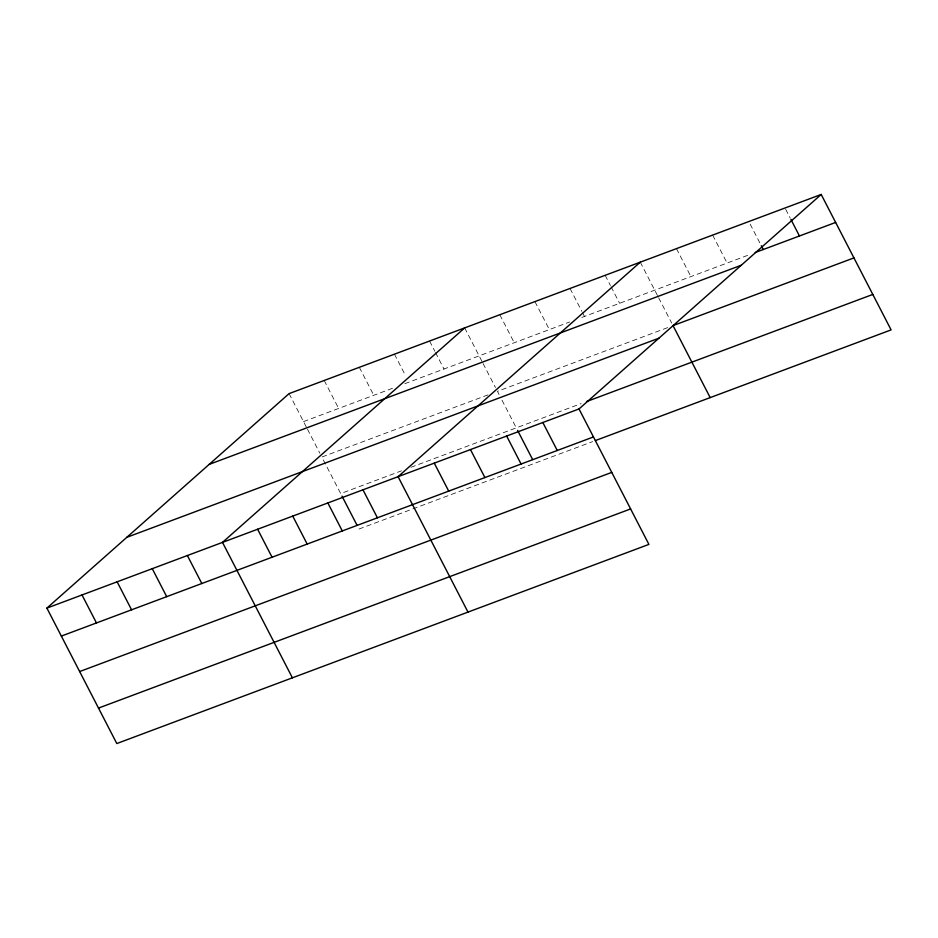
<?xml version="1.0" encoding="UTF-8"?>
<svg xmlns="http://www.w3.org/2000/svg" width="938" height="938" viewBox="0 0 938 938"><rect width="100%" height="100%" fill="white"/><g stroke="black" fill="none" stroke-linecap="round" stroke-linejoin="round"><path stroke-width="0.7" stroke-dasharray="4.69 3.52" d="M303.525 421.596L394.03 387.722M404.841 383.677L569.624 322.004M581.783 317.454L749.872 254.538M487.971 394.875L321.828 457.052L340.693 493.587L401.476 470.841M667.622 327.632L497.433 391.334L499.379 395.109M410.926 467.3L581.114 403.598M358.984 529.044L592.664 441.587M785.669 209.268L790.265 218.179M750.142 224.088L760.648 244.443M712.645 235.086L727.091 263.074M676.462 248.629L690.907 276.616M640.279 262.171L657.995 296.49M658.64 297.756L671.714 323.082M605.162 275.315L610.415 285.492M611.072 286.758L619.608 303.302M570.034 288.458L581.853 311.357M582.51 312.624L584.48 316.446M534.918 301.602L549.363 329.59M499.802 314.746L514.247 342.733M464.685 327.89L482.39 362.209M483.047 363.475L495.463 387.535M501.982 400.151L516.287 427.869M429.569 341.033L434.81 351.211M435.466 352.477L444.002 369.021M394.441 354.177L405.603 375.798M359.324 367.321L373.77 395.308M324.208 380.465L338.653 408.452M289.092 393.608L306.796 427.927M307.453 429.194L319.87 453.253"/><path stroke-width="1.41" d="M821.196 194.459L579.016 408.956L648.908 544.392L116.804 743.541L46.9 608.105L289.092 393.608L821.196 194.459L891.1 329.895L595.372 440.579M464.685 327.89L222.494 542.387L292.398 677.822M640.279 262.171L398.087 476.668L467.992 612.104M755.231 252.533L835.641 222.447M209.162 464.392L741.278 265.243M853.943 257.903L673.027 325.615L710.183 397.606M126.818 537.322L658.933 338.172M586.52 401.581L872.797 294.438M46.9 608.105L579.016 408.956M61.345 636.093L593.449 436.944M79.648 671.549L611.752 472.4M98.502 708.084L630.617 508.935M790.922 219.445L799.457 235.989M761.304 245.709L763.274 249.531M542.832 422.499L557.266 450.486M517.588 430.401L532.62 459.526M506.649 436.041L521.082 464.029M470.466 449.583L484.899 477.571M434.271 463.126L448.716 491.113M362.971 489.812L377.416 517.799M341.995 496.12L357.026 525.245M327.854 502.956L342.3 530.943M292.738 516.099L307.183 544.087M257.61 529.243L272.055 557.231M187.377 555.531L201.822 583.518M152.261 568.674L166.706 596.662M117.133 581.818L131.578 609.806M82.016 594.962L96.462 622.949"/></g></svg>
